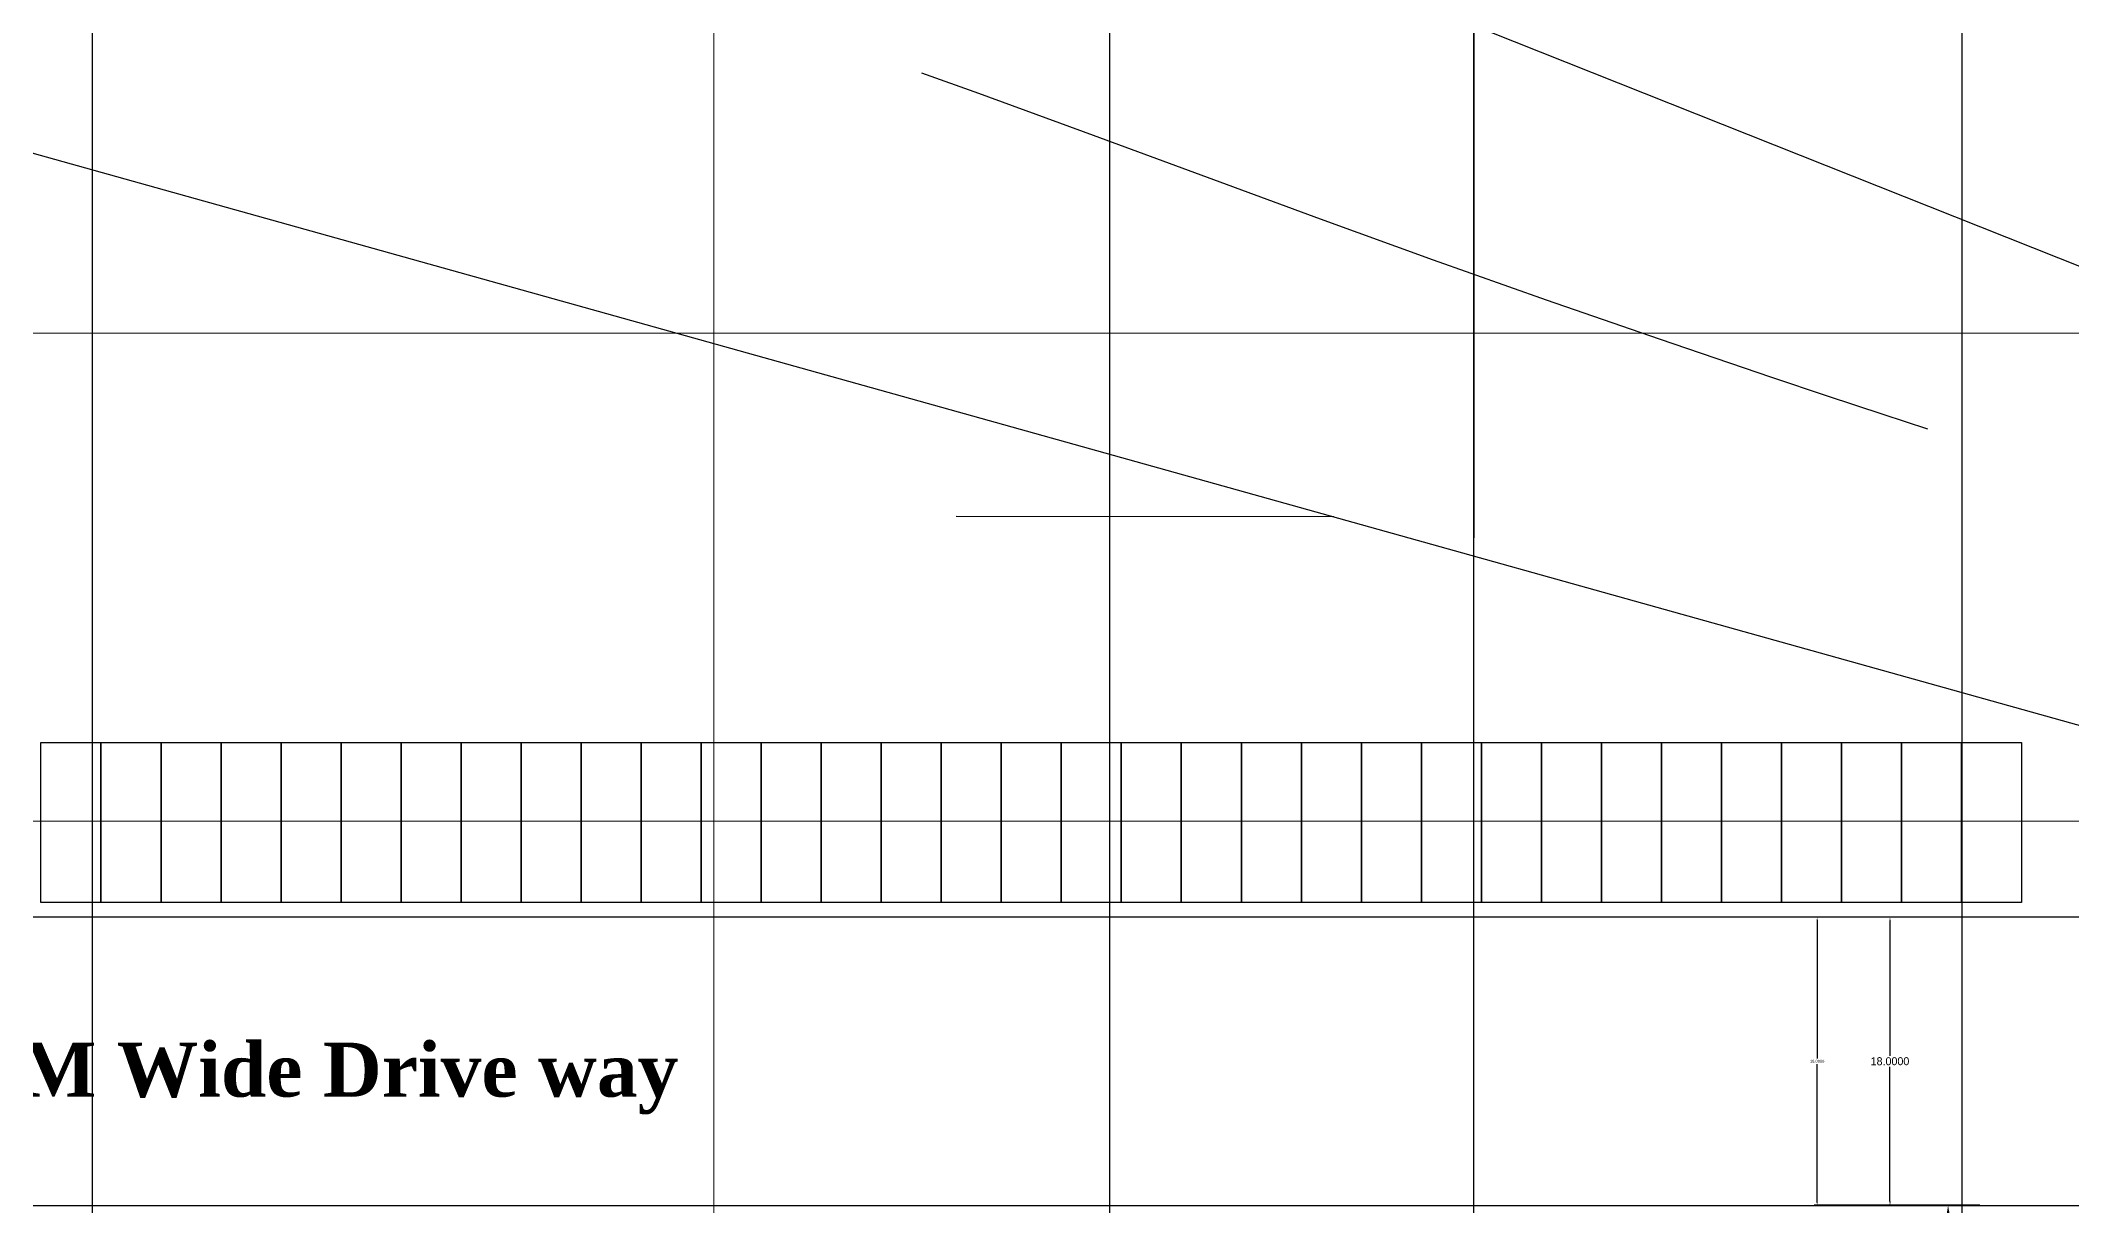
# Model space of a CAD drawing. Header units: metres. Extents: x 0 to 1012, y 0 to 496.
# Drawn here: x 85.8 to 212.7, y 256.3 to 329.1 of the extents above; entities that cross this region are included whole.
import ezdxf

# ---------------------------------------------------------------- set-up
doc = ezdxf.new("R2010")
doc.units = ezdxf.units.M
doc.header["$LTSCALE"] = 3.5
doc.header["$MEASUREMENT"] = 0
for name, pattern in [('ACAD_ISO03W100', [30, 12, -18]), ('CENTER2', [28.575, 19.05, -3.175, 3.175, -3.175]), ('DOT2', [0.125, 0, -0.125])]:
    doc.linetypes.add(name, pattern=pattern)
doc.layers.get('0').update_dxf_attribs({"linetype": 'CONTINUOUS'})
doc.layers.get('DEFPOINTS').update_dxf_attribs({"linetype": 'CONTINUOUS'})
for name, color, linetype in [('BLK_4_LVL_0_SIDE_SETBACK2', 102, 'CONTINUOUS'), ('BLK_5_LVL_0_SIDE_SETBACK2', 2, 'CONTINUOUS'), ('BLK_6_LVL_0_SIDE_SETBACK2', 102, 'CONTINUOUS'), ('DRIVE_WAY', 255, 'CONTINUOUS'), ('PER_AISLE_WIDTH', 5, 'CONTINUOUS')]:
    doc.layers.add(name, color=color, linetype=linetype)
for name, color, linetype, lineweight in [('BLK_8_LVL_0_SIDE_SETBACK2', 102, 'CONTINUOUS', 0), ('BLK_9_LVL_0_FRONT_SETBACK', 2, 'CONTINUOUS', 0), ('LORRY_PARKING', 175, 'CONTINUOUS', 0), ('SEGREGATED_TOILET', 1, 'CONTINUOUS', 0), ('WORKSHOP_AREA', 130, 'CONTINUOUS', 0)]:
    doc.layers.add(name, color=color, linetype=linetype, lineweight=lineweight)
doc.styles.add('RomanS', font='romans.shx')
doc.dimstyles.get("Standard").update_dxf_attribs({"dimtxt": 0.18, "dimasz": 0.18, "dimexe": 0.18, "dimexo": 0.0625, "dimgap": 0.09, "dimtad": 0, "dimtih": 1, "dimtoh": 1, "dimdec": 4, "dimzin": 0, "dimdsep": 46, "dimtxsty": 'Standard', "dimcen": 0.09, "dimadec": 0, "dimazin": 0, "dimtfac": 1, "dimtdec": 4, "dimtofl": 0, "dimtmove": 0, "dimatfit": 3, "dimfxl": 0, "dimtolj": 1, "dimtzin": 0, "dimarcsym": 0})
doc.dimstyles.new('STANDARD$0', dxfattribs={"dimtxt": 7, "dimasz": 3, "dimexe": 3, "dimexo": 1, "dimgap": 1.5, "dimtad": 1, "dimdec": 1, "dimzin": 1, "dimdsep": 46, "dimlunit": 4, "dimtxsty": 'Standard', "dimblk": 'OBLIQUE', "dimcen": 0.09375, "dimdle": 1, "dimclrd": 8, "dimclre": 8, "dimclrt": 7, "dimadec": 1, "dimazin": 0, "dimtfac": 1, "dimtdec": 1, "dimtix": 1, "dimtmove": 2, "dimatfit": 3, "dimldrblk": 'ARCHTICK', "dimfxl": 0, "dimfrac": 2, "dimtolj": 1, "dimtzin": 0, "dimarcsym": 0})

# ---------------------------------------------------------------- blocks, each defined once
blk = doc.blocks.new('*D196')
at = {"color": 0, "lineweight": -2}
for p, q in [((205.75, 256.29), (204.77, 256.29)), ((204.95, 255.79), (204.95, 243.33)), ((204.95, 222.7), (204.95, 235.15)), ((205.75, 222.2), (204.77, 222.2))]:
    blk.add_line(p, q, dxfattribs=at)
at = {"color": 0}
for points in [[(204.87, 255.79), (205.04, 255.79), (204.95, 256.29)], [(204.87, 222.7), (205.04, 222.7), (204.95, 222.2)]]:
    blk.add_solid(points, dxfattribs=at)
at = {"layer": 'DEFPOINTS', "color": 0}
for p in [(204.95, 256.29), (205.81, 256.29), (205.81, 222.2)]:
    blk.add_point(p, dxfattribs=at)
at = {"color": 0, "insert": (204.95, 239.24), "char_height": 1.5, "attachment_point": 5, "rotation": 90}
blk.add_mtext('\\A1;11.47 m', dxfattribs=at)
blk = doc.blocks.new('*D101')
at = {"layer": 'DEFPOINTS', "color": 0}
for p in [(129.92, 354.23), (512.55, 293.94), (512.55, 293.94)]:
    blk.add_point(p, dxfattribs=at)
at = {"layer": 'SEGREGATED_TOILET', "color": 0, "linetype": 'DOT2', "lineweight": -2}
for p, q in [((129.93, 354.29), (129.95, 354.4)), ((512.56, 294), (512.57, 294.12))]:
    blk.add_line(p, q, dxfattribs=at)
at = {"layer": 'SEGREGATED_TOILET', "color": 0, "lineweight": -2}
for p, q in [((130.1, 354.2), (320.51, 324.2)), ((512.37, 293.97), (321.95, 323.97))]:
    blk.add_line(p, q, dxfattribs=at)
at = {"layer": 'SEGREGATED_TOILET', "color": 0}
for points in [[(130.1, 354.23), (130.09, 354.17), (129.92, 354.23)], [(512.37, 293.99), (512.36, 293.94), (512.55, 293.94)]]:
    blk.add_solid(points, dxfattribs=at)
at = {"layer": 'SEGREGATED_TOILET', "color": 0, "insert": (321.23, 324.08), "char_height": 0.18, "attachment_point": 5}
blk.add_mtext('\\A1;387.3489', dxfattribs=at)
blk = doc.blocks.new('*D136')
at = {"layer": 'DEFPOINTS', "color": 0, "ltscale": 400}
for p in [(206.99, 274.29), (196.77, 256.29), (206.99, 256.29)]:
    blk.add_point(p, dxfattribs=at)
at = {"layer": 'PER_AISLE_WIDTH', "color": 0, "lineweight": -2, "ltscale": 400}
for p, q in [((206.93, 274.29), (196.59, 274.29)), ((196.77, 274.11), (196.77, 265.47)), ((196.77, 256.47), (196.77, 265.11)), ((206.93, 256.29), (196.59, 256.29))]:
    blk.add_line(p, q, dxfattribs=at)
at = {"layer": 'PER_AISLE_WIDTH', "color": 0, "ltscale": 400}
for points in [[(196.74, 274.11), (196.8, 274.11), (196.77, 274.29)], [(196.74, 256.47), (196.8, 256.47), (196.77, 256.29)]]:
    blk.add_solid(points, dxfattribs=at)
at = {"layer": 'PER_AISLE_WIDTH', "color": 0, "ltscale": 400, "insert": (196.77, 265.29), "char_height": 0.18, "attachment_point": 5}
blk.add_mtext('\\A1;18.0000', dxfattribs=at)
blk = doc.blocks.new('*D137')
at = {"layer": 'DEFPOINTS', "color": 0}
for p in [(206.99, 274.29), (201.32, 256.29), (206.99, 256.29)]:
    blk.add_point(p, dxfattribs=at)
at = {"layer": 'DRIVE_WAY', "color": 0, "lineweight": -2}
for p, q in [((206.93, 274.29), (201.14, 274.29)), ((201.32, 274.04), (201.32, 265.63)), ((201.32, 256.54), (201.32, 264.95)), ((206.93, 256.29), (201.14, 256.29))]:
    blk.add_line(p, q, dxfattribs=at)
at = {"layer": 'DRIVE_WAY', "color": 0}
for points in [[(201.28, 274.04), (201.37, 274.04), (201.32, 274.29)], [(201.28, 256.54), (201.37, 256.54), (201.32, 256.29)]]:
    blk.add_solid(points, dxfattribs=at)
at = {"layer": 'DRIVE_WAY', "color": 0, "insert": (201.32, 265.29), "char_height": 0.5, "attachment_point": 5}
blk.add_mtext('\\A1;18.0000', dxfattribs=at)

msp = doc.modelspace()

# ---------------------------------------------------------------- linework, layer by layer
at = {"linetype": 'ACAD_ISO03W100'}
msp.add_line((37.98413, 299.42752), (166.5631, 299.31889), dxfattribs=at)
for points in [[(360.80383, 256.2867), (130.95957, 347.64106), (52.6248, 367.42752)], [(35.58691, 335.9418), (320.46111, 256.2867)]]:
    msp.add_lwpolyline(points)
at = {"linetype": 'CENTER2'}
msp.add_open_spline([(44.10585, 351.68466), (97.86977, 344.82195), (172.42263, 312.90347), (260.28959, 287.41988), (288.30098, 276.73513), (294.37567, 274.2867), (298.96419, 272.43727), (303.2159, 270.64141), (307.13296, 268.89877), (312.37341, 266.56738), (317.01488, 264.33126), (324.12918, 262.18957), (324.94502, 260.1353), (328.28116, 258.16792), (337.71775, 256.2867)], degree=3, knots=[0, 0, 0, 0, 1, 2, 2.312231369, 2.312231369, 2.312231369, 2.548075588, 2.548075588, 2.548075588, 2.863599793, 2.863599793, 2.863599793, 3.166245333, 3.166245333, 3.166245333, 3.166245333], dxfattribs=at)
at = {"layer": 'BLK_4_LVL_0_SIDE_SETBACK2', "color": 102, "ltscale": 400}
msp.add_lwpolyline([(175.31074, 222.19592), (175.33731, 373.7347), (205.81074, 372.98972), (205.81074, 222.19592), (175.31074, 222.19592)], close=True, dxfattribs=at)
at = {"layer": 'BLK_5_LVL_0_SIDE_SETBACK2', "color": 102, "ltscale": 400}
msp.add_lwpolyline([(175.31074, 177.16359), (175.31074, 373.73535), (205.81074, 372.98972), (205.81074, 177.16359), (175.31074, 177.16359)], close=True, dxfattribs=at)
at = {"layer": 'BLK_6_LVL_0_SIDE_SETBACK2', "color": 102}
msp.add_lwpolyline([(89.02074, 196.66359), (89.02074, 363.71122), (120.26985, 360.52046), (151.31074, 366.31628), (152.56074, 366.54967), (152.56074, 183.66315), (135.04074, 183.66359), (135.04074, 196.66359), (89.02074, 196.66315)], close=True, dxfattribs=at)
at = {"layer": 'BLK_8_LVL_0_SIDE_SETBACK2', "color": 102}
msp.add_lwpolyline([(43.02074, 349.67939), (52.6248, 367.42752), (120.26985, 360.52046), (127.83074, 361.93219), (127.83074, 226.06359), (43.02074, 226.06359)], close=True, dxfattribs=at)
at = {"layer": 'BLK_9_LVL_0_FRONT_SETBACK', "color": 2}
msp.add_lwpolyline([(75.24526, 310.7867), (479.5516, 310.7867), (513.08975, 298.48862), (510.91316, 280.2867), (75.24526, 280.2867), (75.24526, 310.7867)], close=True, dxfattribs=at)
at = {"layer": 'DRIVE_WAY', "color": 255}
msp.add_lwpolyline([(265.48244, 274.2867), (51.88649, 274.2867), (51.88649, 256.2867), (265.48244, 256.2867)], close=True, dxfattribs=at)
at = {"layer": 'LORRY_PARKING', "color": 175, "lineweight": 30, "ltscale": 400}
for points in [[(85.79307, 275.2061), (85.79307, 285.2061), (89.54307, 285.2061), (89.54307, 275.2061), (85.79307, 275.2061)], [(89.54307, 275.2061), (89.54307, 285.2061), (93.29307, 285.2061), (93.29307, 275.2061), (89.54307, 275.2061)], [(93.29307, 275.2061), (93.29307, 285.2061), (97.04307, 285.2061), (97.04307, 275.2061), (93.29307, 275.2061)], [(97.04307, 275.2061), (97.04307, 285.2061), (100.79307, 285.2061), (100.79307, 275.2061), (97.04307, 275.2061)], [(100.79307, 275.2061), (100.79307, 285.2061), (104.54307, 285.2061), (104.54307, 275.2061), (100.79307, 275.2061)], [(104.54307, 275.2061), (104.54307, 285.2061), (108.29307, 285.2061), (108.29307, 275.2061), (104.54307, 275.2061)], [(108.29307, 275.2061), (108.29307, 285.2061), (112.04307, 285.2061), (112.04307, 275.2061), (108.29307, 275.2061)], [(112.04307, 275.2061), (112.04307, 285.2061), (115.79307, 285.2061), (115.79307, 275.2061), (112.04307, 275.2061)], [(115.79307, 275.2061), (115.79307, 285.2061), (119.54307, 285.2061), (119.54307, 275.2061), (115.79307, 275.2061)], [(119.54307, 275.2061), (119.54307, 285.2061), (123.29307, 285.2061), (123.29307, 275.2061), (119.54307, 275.2061)], [(123.29307, 275.2061), (123.29307, 285.2061), (127.04307, 285.2061), (127.04307, 275.2061), (123.29307, 275.2061)], [(127.04307, 275.2061), (127.04307, 285.2061), (130.79307, 285.2061), (130.79307, 275.2061), (127.04307, 275.2061)], [(130.79307, 275.2061), (130.79307, 285.2061), (134.54307, 285.2061), (134.54307, 275.2061), (130.79307, 275.2061)], [(134.54307, 275.2061), (134.54307, 285.2061), (138.29307, 285.2061), (138.29307, 275.2061), (134.54307, 275.2061)], [(138.29307, 275.2061), (138.29307, 285.2061), (142.04307, 285.2061), (142.04307, 275.2061), (138.29307, 275.2061)], [(142.04307, 275.2061), (142.04307, 285.2061), (145.79307, 285.2061), (145.79307, 275.2061), (142.04307, 275.2061)], [(145.79307, 275.2061), (145.79307, 285.2061), (149.54307, 285.2061), (149.54307, 275.2061), (145.79307, 275.2061)], [(149.54307, 275.2061), (149.54307, 285.2061), (153.29307, 285.2061), (153.29307, 275.2061), (149.54307, 275.2061)], [(153.29307, 275.2061), (153.29307, 285.2061), (157.04307, 285.2061), (157.04307, 275.2061), (153.29307, 275.2061)], [(157.04307, 275.2061), (157.04307, 285.2061), (160.79307, 285.2061), (160.79307, 275.2061), (157.04307, 275.2061)], [(160.79307, 275.2061), (160.79307, 285.2061), (164.54307, 285.2061), (164.54307, 275.2061), (160.79307, 275.2061)], [(164.54307, 275.2061), (164.54307, 285.2061), (168.29307, 285.2061), (168.29307, 275.2061), (164.54307, 275.2061)], [(168.29307, 275.2061), (168.29307, 285.2061), (172.04307, 285.2061), (172.04307, 275.2061), (168.29307, 275.2061)], [(172.04307, 275.2061), (172.04307, 285.2061), (175.79307, 285.2061), (175.79307, 275.2061), (172.04307, 275.2061)], [(175.79307, 275.2061), (175.79307, 285.2061), (179.54307, 285.2061), (179.54307, 275.2061), (175.79307, 275.2061)], [(179.54307, 275.2061), (179.54307, 285.2061), (183.29307, 285.2061), (183.29307, 275.2061), (179.54307, 275.2061)], [(183.29307, 275.2061), (183.29307, 285.2061), (187.04307, 285.2061), (187.04307, 275.2061), (183.29307, 275.2061)], [(187.04307, 275.2061), (187.04307, 285.2061), (190.79307, 285.2061), (190.79307, 275.2061), (187.04307, 275.2061)], [(190.79307, 275.2061), (190.79307, 285.2061), (194.54307, 285.2061), (194.54307, 275.2061), (190.79307, 275.2061)], [(194.54307, 275.2061), (194.54307, 285.2061), (198.29307, 285.2061), (198.29307, 275.2061), (194.54307, 275.2061)], [(198.29307, 275.2061), (198.29307, 285.2061), (202.04307, 285.2061), (202.04307, 275.2061), (198.29307, 275.2061)], [(202.04307, 275.2061), (202.04307, 285.2061), (205.79307, 285.2061), (205.79307, 275.2061), (202.04307, 275.2061)], [(205.79307, 275.2061), (205.79307, 285.2061), (209.54307, 285.2061), (209.54307, 275.2061), (205.79307, 275.2061)]]:
    msp.add_lwpolyline(points, close=True, dxfattribs=at)
at = {"layer": 'PER_AISLE_WIDTH', "ltscale": 400}
msp.add_lwpolyline([(265.48244, 274.2867), (51.88649, 274.2867), (51.88649, 256.2867), (265.48244, 256.2867)], close=True, dxfattribs=at)
at = {"layer": 'WORKSHOP_AREA', "color": 130}
msp.add_lwpolyline([(84.45331, 274.2867), (38.30664, 274.2867), (38.53754, 256.2867), (412.22771, 256.2867), (412.22771, 280.48862), (510.93731, 280.48862), (513.08975, 298.48862), (412.22771, 298.48862), (394.22771, 298.48862), (394.22771, 274.2867), (84.45331, 274.2867)], close=True, dxfattribs=at)

# ---------------------------------------------------------------- texts
at = {"insert": (71.70876, 266.45197), "char_height": 3.3732864, "width": 132.1908937, "attachment_point": 1, "style": 'RomanS'}
msp.add_mtext('{\\fTimes New Roman|b1|i0|c0|p18;18.00 M Wide Drive way}', dxfattribs=at)

# ---------------------------------------------------------------- dimensions: what is measured, and where the dimension line sits
dim = msp.add_linear_dim(base=(204.95497, 256.2867), p1=(205.81074, 222.19592), p2=(205.81074, 256.2867), angle=90, text='11.47 m', dimstyle='Standard', override={"dimtxt": 1.5, "dimasz": 0.5, "dimtmove": 1})
dim.commit()
dim.dimension.update_dxf_attribs({"geometry": '*D196', "text_midpoint": (204.95497, 239.24131), "text_rotation": 90})
at = {"layer": 'DRIVE_WAY', "color": 255}
dim = msp.add_linear_dim(base=(201.32402, 256.2867), p1=(206.99449, 274.2867), p2=(206.99449, 256.2867), angle=90, dimstyle='STANDARD$0', override={"dimtxt": 0.5, "dimasz": 0.25, "dimexe": 0.18, "dimexo": 0.0625, "dimgap": 0.09, "dimtad": 0, "dimtih": 1, "dimtoh": 1, "dimdec": 4, "dimzin": 0, "dimlunit": 2, "dimpost": '', "dimcen": 0.09, "dimdle": 0, "dimclrd": 0, "dimclre": 0, "dimclrt": 0, "dimadec": 0, "dimtdec": 4, "dimtix": 0, "dimtofl": 0, "dimtmove": 0, "dimfrac": 0}, dxfattribs=at)
dim.commit()
dim.dimension.update_dxf_attribs({"geometry": '*D137', "text_midpoint": (201.32402, 265.2867)})
at = {"layer": 'PER_AISLE_WIDTH', "ltscale": 400}
dim = msp.add_linear_dim(base=(196.7675, 256.2867), p1=(206.99449, 274.2867), p2=(206.99449, 256.2867), angle=90, dimstyle='STANDARD$0', override={"dimtxt": 0.18, "dimasz": 0.18, "dimexe": 0.18, "dimexo": 0.0625, "dimgap": 0.09, "dimtad": 0, "dimtih": 1, "dimtoh": 1, "dimdec": 4, "dimzin": 0, "dimlunit": 2, "dimpost": '', "dimcen": 0.09, "dimdle": 0, "dimclrd": 0, "dimclre": 0, "dimclrt": 0, "dimadec": 0, "dimtdec": 4, "dimtix": 0, "dimtofl": 0, "dimtmove": 0, "dimfrac": 0}, dxfattribs=at)
dim.commit()
dim.dimension.update_dxf_attribs({"geometry": '*D136', "text_midpoint": (196.7675, 265.2867)})
at = {"layer": 'SEGREGATED_TOILET'}
dim = msp.add_aligned_dim(p1=(129.91727, 354.22692), p2=(512.54551, 293.93734), distance=0, dimstyle='Standard', dxfattribs=at)
dim.commit()
dim.dimension.update_dxf_attribs({"geometry": '*D101', "text_midpoint": (321.23139, 324.08213)})

doc.saveas('drawing.dxf')
